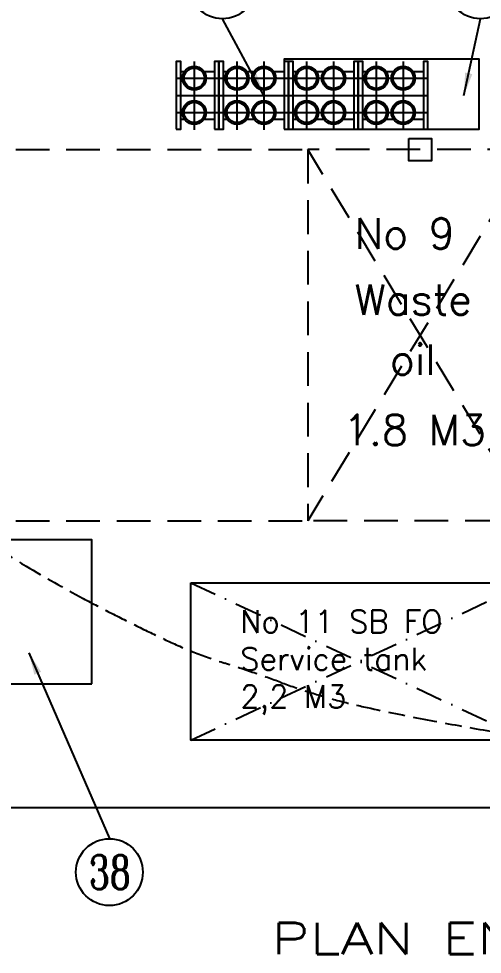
# Model space of a CAD drawing. Extents: x 33214 to 95067, y 8279 to 51908.
# Drawn here: x 40516 to 42579, y 16690 to 20849 of the extents above; entities that cross this region are included whole.
import ezdxf
from ezdxf.enums import TextEntityAlignment as Align

# ---------------------------------------------------------------- set-up
doc = ezdxf.new("R2010")
doc.units = 0
doc.header["$LTSCALE"] = 300
doc.header["$MEASUREMENT"] = 0
for name, pattern in [('CENTER', [3, 2.5, -0.25, 0, -0.25]), ('DASHED', [0.75, 0.5, -0.25]), ('DASHED2', [0.375, 0.25, -0.125]), ('PHANTOM', [2.1, 1.25, -0.2, 0.125, -0.2, 0.125, -0.2]), ('SNT-025', [0.74, 0.4, -0.17, 0, -0.17])]:
    doc.linetypes.add(name, pattern=pattern)
doc.layers.get('0').update_dxf_attribs({"linetype": 'CONTINUOUS'})
for name, color, linetype in [('ARMATUR', 2, 'CONTINUOUS'), ('CO1', 1, 'CONTINUOUS'), ('KOMP', 1, 'CONTINUOUS'), ('M0CE1', 1, 'CENTER'), ('M0CO3', 3, 'CONTINUOUS'), ('POSNR', 2, 'CONTINUOUS'), ('Poz', 1, 'CONTINUOUS'), ('S0CO2', 2, 'CONTINUOUS'), ('S0CO5', 4, 'CONTINUOUS'), ('S0PH1', 1, 'PHANTOM'), ('S0TX1', 1, 'CONTINUOUS'), ('S0TX2', 2, 'CONTINUOUS'), ('Tanks', 9, 'CONTINUOUS'), ('TAVLER', 2, 'CONTINUOUS')]:
    doc.layers.add(name, color=color, linetype=linetype)
doc.styles.add('18', font='romans', dxfattribs={"height": 180})
doc.styles.add('LIT2_5', font='Romanc.shx', dxfattribs={"width": 0.85})
doc.styles.add('ROMANS', font='romans')
doc.styles.get("Standard").update_dxf_attribs({"font": 'txt.shx', "height": 100})
doc.dimstyles.get("Standard").update_dxf_attribs({"dimscale": 100, "dimtxt": 100, "dimasz": 1, "dimexe": 0.05, "dimexo": 0.05, "dimgap": 0.5, "dimtad": 1, "dimdec": 0, "dimdsep": 46, "dimtxsty": 'Standard', "dimcen": 1.5, "dimclrd": 1, "dimclre": 1, "dimclrt": 2, "dimadec": 0, "dimazin": 0, "dimtfac": 1, "dimtdec": 0, "dimtmove": 2, "dimatfit": 3, "dimfxl": 1, "dimtolj": 1, "dimarcsym": 0})

# ---------------------------------------------------------------- blocks, each defined once
blk = doc.blocks.new('below 1-deck')
at = {"linetype": 'DASHED'}
for p, q in [((14000, -1875), (9000, -1875)), ((10000, -3525), (9000, -1875)), ((10000, -1875), (9000, -3525)), ((9000, -1875), (9000, -3525)), ((13000, -3525), (9000, -3525))]:
    blk.add_line(p, q, dxfattribs=at)
blk.add_lwpolyline([(9450, -1825), (9550, -1825), (9550, -1925), (9450, -1925)], close=True, dxfattribs=at)
at = {"linetype": 'DASHED', "flags": 128}
for points in [[(5000, -1878.8), (5000, -1878.8), (5123.5, -1876.9), (5186.9, -1876.2), (5250, -1875.7), (5375.2, -1875.2), (5500, -1875), (5625.3, -1875), (5750.1, -1875), (5875.4, -1875), (6000, -1875), (6125.4, -1875), (6250.2, -1875), (6375.4, -1875), (6500, -1875), (6625.4, -1875), (6750.2, -1875), (6875.4, -1875), (7000, -1875), (7125.3, -1875), (7250, -1875), (7500, -1875), (7625.2, -1875), (7749.9, -1875), (8000, -1875), (8249.9, -1875), (8375.1, -1875), (8500, -1875), (8638.4, -1875), (8776.9, -1875), (8888.4, -1875), (9000, -1875)], [(5000, -3521.2), (5000, -3521.2), (5123.5, -3523.1), (5186.9, -3523.8), (5250, -3524.3), (5375.2, -3524.8), (5500, -3525), (5625.3, -3525), (5750.1, -3525), (5875.4, -3525), (6000, -3525), (6125.4, -3525), (6250.2, -3525), (6375.4, -3525), (6500, -3525), (6625.4, -3525), (6750.2, -3525), (6875.4, -3525), (7000, -3525), (7125.3, -3525), (7250, -3525), (7500, -3525), (7625.2, -3525), (7749.9, -3525), (8000, -3525), (8249.9, -3525), (8375.1, -3525), (8500, -3525), (8638.4, -3525), (8776.9, -3525), (8888.4, -3525), (9000, -3525)]]:
    blk.add_lwpolyline(points, dxfattribs=at)
at = {"linetype": 'DASHED2'}
blk.add_lwpolyline([(7433.4, -3525, 0.01676), (7746.3, -3726.4, 0.011782), (8000, -3869.9, 0.005104), (8126.6, -3936, 0.003045), (8254.2, -4000, 0.005216), (8375.9, -4058.5, 0.016582), (8500, -4111.7, 0.014989), (8630, -4157.9, -0.004546), (8761, -4201.4, -0.004963), (8880.3, -4243.5, 0.009734), (9000, -4284.6, 0.023245), (9248.2, -4351.7, 0.007161), (9500, -4403.6, 0.003831), (9749.5, -4449.4, 0.006535), (10000, -4490, 0.006518), (10249.7, -4523.8, 0.003916), (10500, -4552.3, 0.003955), (10749.8, -4576.9, 0.002051), (10828.2, -4583.6, 0.01571), (12812.7, -4646), (13750, -4646)], format="xyb", dxfattribs=at)
at = {"linetype": 'DASHED', "style": '18'}
for s, p in [('No 9', (9208.3, -2315.3)), ('Waste ', (9208.3, -2609.1)), ('oil', (9366, -2875.6)), ('1.8 M3', (9156, -3188.7))]:
    blk.add_text(s, height=135, dxfattribs=at).set_placement(p)
blk = doc.blocks.new('VVKS-50-2')
at = {"layer": 'ARMATUR'}
for p, q in [((20, 105.5), (36.3, 105.5)), ((123.7, 105.5), (156.3, 105.5)), ((243.7, 105.5), (290, 105.5)), ((20, -105.5), (36.3, -105.5)), ((123.7, -105.5), (156.3, -105.5)), ((243.7, -105.5), (290, -105.5))]:
    blk.add_line(p, q, dxfattribs=at)
for points in [[(0, -150), (20, -150), (20, 150), (0, 150), (0, -150)], [(290, -150), (310, -150), (310, 150), (290, 150), (290, -150)]]:
    blk.add_lwpolyline(points, close=True, dxfattribs=at)
at = {"layer": 'KOMP'}
for centre, radius in [((80, 76), 52.7), ((200, 76), 52.7), ((80, 76), 45.2), ((200, 76), 45.2), ((80, -76), 52.7), ((80, -76), 45.2), ((200, -76), 52.7), ((200, -76), 45.2)]:
    blk.add_circle(centre, radius, dxfattribs=at)
at = {"layer": 'M0CE1'}
for p, q in [((80, 150), (80, -153.4)), ((200, 150), (200, -153.4)), ((0, 76), (310, 76)), ((0, 0), (310, 0)), ((0, -76), (310, -76))]:
    blk.add_line(p, q, dxfattribs=at)
blk = doc.blocks.new('POS')
at = {"layer": 'POSNR'}
blk.add_circle((0, 0), 148.7, dxfattribs=at)
at = {"layer": 'S0TX1', "linetype": 'Continuous', "style": 'LIT2_5', "width": 0.723514}
blk.add_attdef('POS', text='', height=150, dxfattribs=at).set_placement((1.8, -75.1), align=Align.CENTER)

msp = doc.modelspace()

# ---------------------------------------------------------------- linework, layer by layer
at = {"layer": 'ARMATUR'}
for p, q in [((41237.2, 20613.9), (41253.5, 20613.9)), ((41340.9, 20613.9), (41387.2, 20613.9)), ((41237.2, 20402.9), (41253.5, 20402.9)), ((41340.9, 20402.9), (41387.2, 20402.9))]:
    msp.add_line(p, q, dxfattribs=at)
for points in [[(41217.2, 20358.4), (41237.2, 20358.4), (41237.2, 20658.4), (41217.2, 20658.4), (41217.2, 20358.4)], [(41387.2, 20358.4), (41407.2, 20358.4), (41407.2, 20658.4), (41387.2, 20658.4), (41387.2, 20358.4)]]:
    msp.add_lwpolyline(points, close=True, dxfattribs=at)
at = {"layer": 'KOMP'}
for centre, radius in [((41297.2, 20584.4), 52.7), ((41297.2, 20584.4), 45.2), ((41297.2, 20432.4), 52.7), ((41297.2, 20432.4), 45.2)]:
    msp.add_circle(centre, radius, dxfattribs=at)
at = {"layer": 'M0CE1'}
for p, q in [((41297.2, 20658.4), (41297.2, 20355)), ((41217.2, 20584.4), (41407.2, 20584.4)), ((41217.2, 20508.4), (41407.2, 20508.4)), ((41217.2, 20432.4), (41407.2, 20432.4))]:
    msp.add_line(p, q, dxfattribs=at)
at = {"layer": 'M0CO3'}
msp.add_lwpolyline([(42252.6, 20317), (42352.6, 20317), (42352.6, 20217), (42252.6, 20217)], close=True, dxfattribs=at)
at = {"layer": 'S0CO2'}
for points in [[(41697.2, 20358.4), (42564.8, 20358.4), (42564.8, 20669.6), (41697.2, 20669.6)], [(40841.3, 17892), (40841.3, 18532), (39841.3, 18532), (39841.3, 17892)]]:
    msp.add_lwpolyline(points, close=True, dxfattribs=at)
at = {"layer": 'S0CO5'}
msp.add_lwpolyline([(36515.5, 17342), (46552.6, 17342)], dxfattribs=at)
at = {"layer": 'S0PH1', "linetype": 'SNT-025'}
for p, q in [((41281.3, 18342), (42781.3, 17642)), ((41281.3, 17642), (42781.3, 18342))]:
    msp.add_line(p, q, dxfattribs=at)
at = {"layer": 'TAVLER'}
msp.add_lwpolyline([(41281.3, 18342), (42781.3, 18342), (42781.3, 17642), (41281.3, 17642)], close=True, dxfattribs=at)

# ---------------------------------------------------------------- block references
at = {"layer": 'KOMP', "linetype": 'Continuous'}
for p in [(41407.2, 20508.4), (41717.2, 20508.4), (42027.2, 20508.4)]:
    msp.add_blockref('VVKS-50-2', p, dxfattribs=at)
at = {"layer": 'POSNR', "linetype": 'SNT-025'}
ref = msp.add_blockref('POS', (41422.9, 20997.8), dxfattribs=at)
ref.add_attrib('POS', '20', dxfattribs={"layer": 'Poz', "color": 2, "linetype": 'Continuous', "height": 150, "style": 'LIT2_5', "width": 0.723514}).set_placement((41424.7, 20922.8), align=Align.CENTER)
ref = msp.add_blockref('POS', (42570.6, 20997.8), dxfattribs=at)
ref.add_attrib('POS', '41', dxfattribs={"layer": 'Poz', "color": 2, "linetype": 'Continuous', "height": 150, "style": 'LIT2_5', "width": 0.723514}).set_placement((42572.5, 20922.8), align=Align.CENTER)
ref = msp.add_blockref('POS', (40919.6, 17055.2), dxfattribs=at)
ref.add_attrib('POS', '38', dxfattribs={"layer": 'Poz', "color": 2, "linetype": 'Continuous', "height": 150, "style": 'LIT2_5', "width": 0.723514}).set_placement((40921.4, 16980.1), align=Align.CENTER)
at = {"layer": 'Tanks'}
msp.add_blockref('below 1-deck', (32802.6, 22142), dxfattribs=at)

# ---------------------------------------------------------------- texts
at = {"layer": 'S0TX1', "insert": (41502, 18219.4), "char_height": 100, "attachment_point": 1, "style": '18'}
msp.add_mtext('No 11 SB FO\\PService tank\\P2,2 M3', dxfattribs=at)
at = {"layer": 'S0TX2', "style": 'ROMANS', "width": 1.35}
msp.add_text('PLAN ENGINE ROOM', height=140, dxfattribs=at).set_placement((42896.6, 16648), align=Align.BOTTOM_CENTER)

# ---------------------------------------------------------------- leaders
at = {"layer": 'CO1', "linetype": 'Continuous'}
for points in [[(41607.2, 20508.4), (41422.9, 20849.1)], [(42497.3, 20508.4), (42570.6, 20849.1)], [(40560.9, 18030.7), (40919.6, 17204)]]:
    msp.add_leader(points, dimstyle='Standard', override={"dimgap": 0.1, "dimtad": 0}, dxfattribs=at)

doc.saveas('drawing.dxf')
